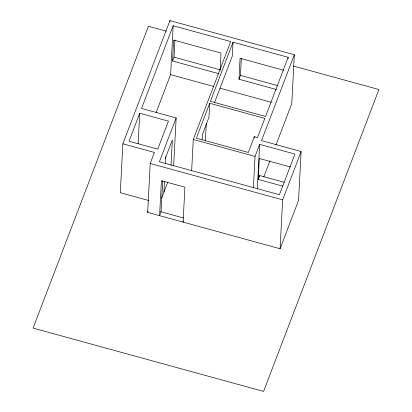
<?xml version="1.0" encoding="UTF-8"?>
<svg xmlns="http://www.w3.org/2000/svg" width="412" height="412" viewBox="0 0 412 412"><rect width="100%" height="100%" fill="white"/><g stroke="black" fill="none" stroke-linecap="round" stroke-linejoin="round"><path stroke-width="0.62" d="M275.937 145.091L291.773 103.649L294.338 54.755L169.94 20.6L122.858 143.803L120.294 192.698L148.768 200.515M138.128 143.731L139.725 113.254L168.441 121.138L157.745 149.129L129.028 141.244L139.725 113.254M294.338 54.755L261.517 140.636L301.126 151.513L298.561 200.407L280.088 248.75L147.65 212.386L150.215 163.492L154.428 152.471L122.858 143.803M169.873 21.872L169.94 20.6M162.689 180.703L161.056 211.814L159.588 215.661L161.416 180.739L184.921 187.192L183.088 222.114L183.51 221.017M165.428 158.62L165.526 156.715M163.919 192.147L164.486 181.352M165.418 163.574L165.753 157.224L172.365 139.915L171.037 165.315M156.179 112.388L170.604 74.634L173.169 25.74L230.705 41.535L193.285 139.462L191.657 170.578M218.705 73.666L172.571 61.002L173.673 40.046L221.033 53.05L220.132 70.195M172.571 61.002L174.044 57.155L174.94 40.01M173.658 165.567L176.156 117.945L141.563 108.444L173.169 25.74M202.096 139.637L202.364 134.559L208.977 117.245L209.713 103.278L264.818 118.409L257.505 137.557L254.348 136.691L248.328 152.45L196.37 138.185L209.713 103.278M205.367 140.729L206.263 123.585M288.101 58.586L288.168 57.314L233.017 42.173L232.286 56.14L214.472 102.758M276.493 89.538L238.975 79.233L240.072 58.277L283.744 70.272M238.975 79.233L240.443 75.386L241.344 58.241M254.281 137.958L254.348 136.691M253.411 187.532L255.038 156.416L259.642 144.375L294.956 154.067L279.418 194.716L159.408 161.767L176.156 117.945M257.315 188.82L259.642 144.375M282.714 186.136L258.216 179.411L259.318 158.455L290.548 167.03M259.622 176.83L259.689 175.558L284.182 182.284M280.088 248.75L282.653 199.856L301.126 151.513M147.65 212.386L148.093 211.227M161.638 198.12L167.627 182.444M233.017 42.173L210.408 101.342L265.555 116.483L288.168 57.314M258.216 179.411L259.689 175.558M263.778 176.918L269.973 160.706M166.402 31.168L148.433 26.234L33.078 328.112L263.567 391.4L378.922 89.522L293.416 66.044M174.044 57.155L220.173 69.819M240.443 75.386L277.348 85.521M170.604 74.634L213.885 86.515M220.065 88.214L271.384 102.305M193.285 139.462L255.038 156.416M150.215 163.492L282.653 199.856M160.562 211.68L183.448 217.963"/></g></svg>
